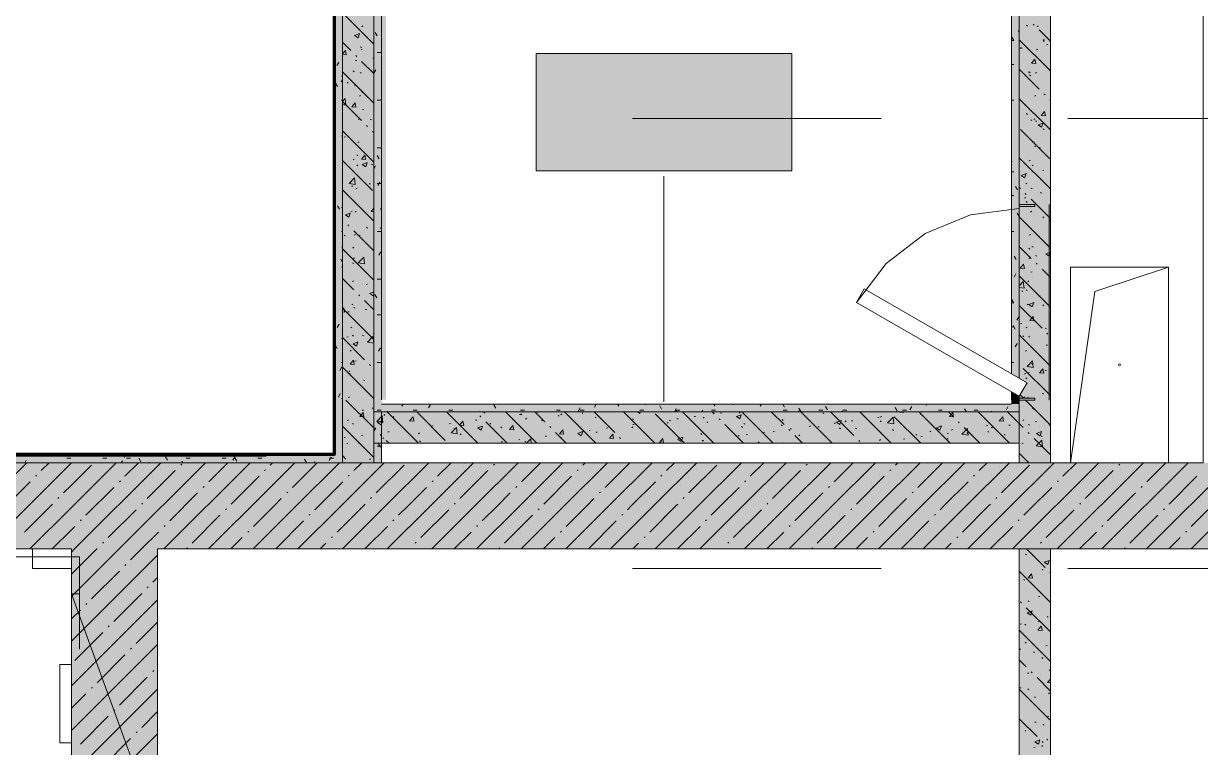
# Model space of a CAD drawing. Header units: millimetres. Extents: x -3817 to 677485, y -22715 to 103890.
# Drawn here: x 413426 to 416431, y 18462 to 20311 of the extents above; entities that cross this region are included whole.
import ezdxf

# ---------------------------------------------------------------- set-up
doc = ezdxf.new("R2010")
doc.units = ezdxf.units.MM
doc.layers.add('PDF _Геометрия', color=7, linetype='Continuous', true_color=0x1d1d1d)
doc.layers.add('PDF _Сплошная заливка', color=7, linetype='Continuous', true_color=0xffffff)

msp = doc.modelspace()

# ---------------------------------------------------------------- hatches: boundary and pattern name
at = {"layer": 'PDF _Сплошная заливка', "transparency": 33554559}
h = msp.add_hatch(color=256, dxfattribs=at)
h.paths.add_polyline_path([(414240.4, 19209), (414240.4, 20369.4), (414232.4, 20369.4), (414232.4, 20399.4), (414220.4, 20399.4), (414220.4, 19209)], flags=0)
h.paths.add_polyline_path([(414220.4, 21349.4), (414232.4, 21349.4), (414232.4, 21379.4), (414240.4, 21379.4), (414239.3, 21899.8), (414232.4, 21899.8), (414232.4, 21929.8), (414220.4, 21929.8), (414220.4, 21379.4)], flags=0)
h.paths.add_polyline_path([(414232.4, 22879.8), (414232.4, 22909.8), (414240.4, 22909.8), (414240.4, 23254.8), (414220.4, 23254.8), (414220.4, 22879.8)], flags=0)
h = msp.add_hatch(color=256, dxfattribs=at)
h.paths.add_polyline_path([(414240.4, 19189), (414320.4, 19189), (414320.4, 20399.4), (414240.4, 20399.4), (414240.4, 19209)], flags=0)
h.paths.add_polyline_path([(414240.4, 21349.4), (414320.4, 21349.4), (414320.4, 21929.8), (414240.4, 21929.8), (414240.4, 21379.4)], flags=0)
h.paths.add_polyline_path([(414320.4, 22879.8), (414320.4, 23154.8), (414240.4, 23154.8), (414240.4, 22879.8)], flags=0)
h = msp.add_hatch(color=256, dxfattribs=at)
h.paths.add_polyline_path([(415968.6, 18078), (416048.6, 18078), (416048.6, 18969), (415968.6, 18969), (415968.6, 18485.2)], flags=0)
h.paths.add_polyline_path([(416044.9, 19189), (416048.6, 19189), (416048.6, 23154.8), (416044.9, 23154.8), (416044.9, 19528.7)], flags=0)
h = msp.add_hatch(color=256, dxfattribs=at)
h.paths.add_polyline_path([(416041.1, 19189), (416044.9, 19189), (416044.9, 22814.8), (415968.6, 22814.8), (415968.6, 19849), (416008.6, 19849), (416008.6, 19844), (415968.6, 19844), (415968.6, 19405.2), (415988.6, 19393.6), (415968.6, 19359), (415968.6, 19354), (416008.6, 19354), (416008.6, 19349), (415968.6, 19349), (415968.6, 19189)], flags=0)
h.paths.add_polyline_path([(415968.6, 23014.8), (416044.9, 23014.8), (416044.9, 23154.8), (415968.6, 23154.8)], flags=0)
h = msp.add_hatch(color=256, dxfattribs=at)
h.paths.add_polyline_path([(414320.4, 19189), (414340.4, 19189), (414340.4, 20399.4), (414328.4, 20399.4), (414328.4, 20369.4), (414320.4, 20369.4), (414320.4, 19528.7)], flags=0)
h.paths.add_polyline_path([(414340.4, 21349.4), (414340.4, 21509), (414320.4, 21509), (414320.4, 21379.4), (414328.4, 21379.4), (414328.4, 21349.4)], flags=0)
for points in [[(415968.6, 19319), (415968.6, 19339), (414340.4, 19339), (414340.4, 19319), (415734.5, 19319)], [(415968.6, 19239), (415968.6, 19319), (414320.4, 19319), (414320.4, 19239), (415734.5, 19239)], [(413148.6, 18969), (413548.6, 18969), (413548.6, 19189), (412248.6, 19189), (412248.6, 18969)], [(419613.3, 18969), (420088.6, 18969), (420088.6, 19189), (416044.9, 19189), (416044.9, 19079), (414045.3, 19079), (414045.3, 19189), (413548.6, 19189), (413548.6, 18969), (418269.4, 18969)], [(415968.6, 19079), (416044.9, 19079), (416044.9, 19189), (414045.3, 19189), (414045.3, 19079), (415734.5, 19079)]]:
    msp.add_hatch(color=256, dxfattribs=at).paths.add_polyline_path(points)

# ---------------------------------------------------------------- linework, layer by layer
at = {"layer": 'PDF _Геометрия', "color": 9, "lineweight": 9, "true_color": 0xc0c0c0}
for points in [[(416048.6, 19189), (416048.6, 23154.8), (416438.6, 23154.8), (416438.6, 19189)], [(415968.6, 19319), (415968.6, 19239), (414320.4, 19239), (414320.4, 19319)], [(414340.4, 19319), (415968.6, 19319), (415968.6, 19189), (414340.4, 19189)], [(412248.6, 18969), (413548.6, 18969), (413548.6, 17998), (413768.6, 17998), (413548.6, 17998), (413548.6, 18198), (412248.6, 18198)], [(413768.6, 18078), (413768.6, 18969), (415968.6, 18969), (415968.6, 18078)], [(416828.6, 18078), (416048.6, 18078), (416048.6, 18969), (416828.6, 18969)]]:
    msp.add_lwpolyline(points, close=True, dxfattribs=at)
at = {"layer": 'PDF _Геометрия', "color": 7, "lineweight": 9}
for points in [[(415968.6, 21529), (415968.6, 21509), (415968.6, 19405.2), (415968.6, 21509)], [(415948.6, 19416.7), (415948.6, 21509)], [(414340.4, 19350), (414340.4, 20399.4)], [(414340.4, 19189), (414320.4, 19189), (414320.4, 20369.4), (414320.4, 19189), (414240.4, 19189), (414045.3, 19189), (414240.4, 19189), (414240.4, 19209)], [(415061.5, 19344.5), (415061.5, 19921.2)], [(416099.4, 19189), (416161.9, 19626.5), (416349.4, 19689)], [(415948.6, 19350), (415948.6, 19370.6)], [(415968.6, 19339), (415968.6, 19359), (415968.6, 19339), (415968.6, 19319)], [(414340.4, 19339), (415948.6, 19339)], [(414219.4, 19209), (414045.3, 19209)], [(413548.6, 18732.8), (413548.6, 18949), (413374.9, 18949)], [(413548.6, 18854), (413740.2, 18327.8), (413645.9, 18302.5), (413548.6, 18294)], [(413568.6, 18712.9), (413568.6, 18854), (413568.6, 18712.9)]]:
    msp.add_lwpolyline(points, dxfattribs=at)
at = {"layer": 'PDF _Геометрия', "color": 231, "lineweight": 70, "true_color": 0xff80c0}
for points in [[(414220.4, 19209), (414220.4, 20399.4), (414219.4, 20399.4), (414219.4, 19210), (414045.3, 19210), (412268.6, 19210)], [(412268.6, 19209), (414045.3, 19209)]]:
    msp.add_lwpolyline(points, dxfattribs=at)
at = {"layer": 'PDF _Геометрия', "color": 9, "lineweight": 9, "true_color": 0xc0c0c0}
for points in [[(414232.4, 20399.4), (414220.4, 20399.4), (414220.4, 19209)], [(416044.9, 19349), (416044.9, 19849)], [(416048.6, 19849), (416048.6, 19349)], [(412268.6, 19210), (412268.6, 19328.3), (412248.6, 19328.3), (412248.6, 19189), (412268.6, 19189), (414045.3, 19189), (413548.6, 19189), (412248.6, 19189), (412248.6, 19308.3), (412189.3, 19308.3)], [(412268.6, 19209), (414045.3, 19209)]]:
    msp.add_lwpolyline(points, dxfattribs=at)
at = {"layer": 'PDF _Геометрия', "color": 7, "lineweight": 9}
for points in [[(414240.4, 20369.4), (414240.4, 19209)], [(415388.1, 20235.1), (414735, 20235.1), (414735, 19935.1), (415388.1, 19935.1)], [(416349.4, 19689), (416349.4, 19189), (416099.4, 19189), (416099.4, 19689)], [(416349.4, 19689), (416099.4, 19689), (416099.4, 19189), (416349.4, 19189)], [(416044.9, 19189), (416048.6, 19189), (416044.9, 19189), (415968.6, 19189)], [(415968.6, 18969), (416048.6, 18969)], [(413548.6, 18854), (413568.6, 18854), (413568.6, 18949), (413548.6, 18949)]]:
    msp.add_lwpolyline(points, close=True, dxfattribs=at)
at = {"layer": 'PDF _Геометрия', "color": 252, "lineweight": 9, "true_color": 0x878787}
for points in [[(414320.4, 20258.8), (414240.4, 20338.8)], [(414290.2, 20302.9), (414292.8, 20305)], [(415987.6, 20306.7), (415990.1, 20304.4)], [(416006.8, 20307.3), (416004.3, 20309.8)], [(416014.5, 20302.9), (416017.2, 20305)], [(416048.6, 20265.5), (416044.9, 20269.3), (416019.4, 20294.8)], [(414261.8, 20242), (414240.4, 20263.4)], [(414271.5, 20280.7), (414284, 20285.5)], [(414271.5, 20280.7), (414280.4, 20274.8)], [(414280.4, 20274.7), (414284, 20285.4)], [(416048.6, 20190), (416044.9, 20193.8), (415968.6, 20270)], [(416030.2, 20267.7), (416032.7, 20265.4)], [(416030.5, 20270.2), (416033.4, 20268.4)], [(416038.3, 20257.2), (416041.6, 20257.6)], [(414240.4, 20233.6), (414248, 20242.7)], [(414240.4, 20232.4), (414250.1, 20231.5)], [(414250.1, 20231.5), (414248, 20242.6)], [(414276.8, 20226.9), (414274.3, 20229.4)], [(414286.7, 20252), (414289.5, 20250.2)], [(414288, 20243.8), (414290.7, 20245.8)], [(415971, 20248.3), (415974.3, 20248.7)], [(415973.1, 20250.3), (415975.9, 20248.5)], [(416012.4, 20243.7), (416015, 20245.8)], [(414273.7, 20216.7), (414277, 20217.2)], [(414320.4, 20183.4), (414289.4, 20214.3)], [(414318.2, 20222.6), (414320.4, 20222.9)], [(416010.8, 20209.1), (416000.2, 20210), (416008.7, 20220.2)], [(416010.8, 20209), (416008.7, 20220.1)], [(414320.4, 20107.9), (414240.4, 20187.9)], [(414268, 20190.2), (414270.5, 20188)], [(414285.8, 20184.6), (414288.5, 20186.6)], [(416019.4, 20143.9), (415968.6, 20194.6)], [(415991.5, 20187), (415994.8, 20187.5)], [(415994.4, 20187.7), (415996.9, 20185.4)], [(415995.2, 20179.8), (415998, 20178)], [(416010.2, 20184.5), (416012.9, 20186.6)], [(414240.4, 20156.4), (414240.7, 20156.6)], [(414240.4, 20155.4), (414240.7, 20156.5)], [(414252.1, 20161.1), (414254.9, 20159.3)], [(414271.4, 20152.5), (414274.7, 20152.9)], [(414289.6, 20137.3), (414292.4, 20135.5)], [(414240.4, 20112.1), (414247.6, 20119.6)], [(414289.4, 20063.4), (414240.4, 20112.5)], [(414249.5, 20102.6), (414247.6, 20119.5)], [(414274.7, 20097.8), (414264.1, 20098.7), (414272.7, 20108.9)], [(414274.7, 20097.7), (414272.7, 20108.9)], [(414283.7, 20125.4), (414286.3, 20127.4)], [(416048.6, 20039.1), (416044.9, 20042.9), (415968.6, 20119.1)], [(416008, 20125.4), (416010.7, 20127.4)], [(416034.5, 20128.8), (416031.9, 20131.3)], [(416048.6, 20114.6), (416047, 20116.2)], [(414240.4, 20104.1), (414249.5, 20102.7)], [(414292, 20091.2), (414295.3, 20091.7)], [(415987.1, 20081.6), (415989.6, 20079.3)], [(416035.5, 20075.3), (416024.8, 20076.3), (416033.4, 20086.5)], [(416035.5, 20075.3), (416033.4, 20086.4)], [(414281.5, 20066.2), (414284.2, 20068.2)], [(414304.5, 20048.3), (414302, 20050.9)], [(414311.6, 20066.8), (414314.4, 20065)], [(415998, 20065.1), (416000.8, 20063.3)], [(416005.9, 20066.2), (416008.5, 20068.2)], [(416010.3, 20061.6), (416013.6, 20062)], [(416025.8, 20046.1), (416016.9, 20052.1), (416029.4, 20056.9)], [(416025.8, 20046.1), (416029.4, 20056.8)], [(414320.4, 19957), (414240.4, 20037)], [(414245.2, 20021.1), (414248.5, 20021.5)], [(414320.4, 20032.5), (414317.1, 20035.8)], [(416047, 19965.4), (416044.9, 19967.5), (415971.6, 20040.8)], [(416029.7, 20042.5), (416032.2, 20040.3)], [(414279.4, 20007), (414282, 20009)], [(416003.7, 20007), (416006.4, 20009)], [(416008, 19997.3), (416011.3, 19997.7)], [(416020.1, 19994.6), (416022.9, 19992.8)], [(414317.1, 19884.9), (414241.6, 19960.3)], [(414267.5, 19965.1), (414270, 19962.8)], [(414277, 19975.9), (414279.8, 19974.1)], [(414299.4, 19964), (414288.8, 19965), (414297.3, 19975.2)], [(414300, 19945.3), (414291.1, 19951.3), (414303.6, 19956)], [(414299.4, 19964), (414297.4, 19975.1)], [(414300, 19945.2), (414303.6, 19956)], [(414310.7, 19965.7), (414314, 19966.2)], [(416048.6, 19888.3), (416044.9, 19892.1), (415968.6, 19968.3)], [(415993.9, 19962.5), (415996.4, 19960.2)], [(414277.2, 19947.8), (414279.9, 19949.9)], [(414314.5, 19952), (414317.3, 19950.2)], [(415982.5, 19917.2), (415973.7, 19923.2), (415986.1, 19928)], [(415982.5, 19917.1), (415986.1, 19927.9)], [(416001.6, 19947.8), (416004.2, 19949.8)], [(416028.6, 19936), (416031.9, 19936.5)], [(414273.1, 19900.1), (414257.3, 19902.5), (414271.1, 19917)], [(414263.9, 19895.6), (414267.2, 19896.1)], [(414273.1, 19900), (414271.1, 19916.9)], [(414308.4, 19901.5), (414311.8, 19901.9)], [(415985.4, 19903.7), (415988.3, 19901.9)], [(414320.4, 19806.1), (414240.4, 19886.1)], [(414241.6, 19885.5), (414244.5, 19883.7)], [(414275, 19888.6), (414277.7, 19890.7)], [(415971.6, 19889.9), (415968.6, 19892.9)], [(415981.8, 19865.9), (415985.1, 19866.3)], [(415986.7, 19874.8), (415984.2, 19877.4)], [(415999.4, 19888.6), (416002.1, 19890.6)], [(416022.9, 19879.8), (416025.8, 19878)], [(414320.4, 19830.6), (414313.4, 19831.2), (414320.4, 19839.5)], [(415986.6, 19856.4), (415989, 19854.2)], [(416048.6, 19812.9), (416044.9, 19816.7), (415999.3, 19862.3)], [(414241.6, 19809.5), (414240.4, 19810.8)], [(414256.7, 19816.4), (414247.9, 19822.3), (414260.3, 19827.1)], [(414256.7, 19816.3), (414260.3, 19827)], [(414261.7, 19831.4), (414265, 19831.8)], [(414272.9, 19829.4), (414275.5, 19831.5)], [(416048.6, 19737.4), (416044.9, 19741.2), (415968.6, 19817.4)], [(415997.2, 19829.4), (415999.9, 19831.5)], [(416029.2, 19817.4), (416031.6, 19815.1)], [(416045, 19809.3), (416047.8, 19807.5)], [(416047.3, 19810.6), (416048.6, 19810.7)], [(414256.7, 19794.4), (414254.2, 19796.9)], [(414320.4, 19730.8), (414269.3, 19781.8)], [(414301.9, 19790.7), (414304.7, 19788.9)], [(414244.5, 19770.8), (414247.3, 19769)], [(414270.7, 19770.3), (414273.4, 19772.3)], [(414282.2, 19770.1), (414285.5, 19770.5)], [(415995.1, 19770.2), (415997.7, 19772.3)], [(416045, 19746.3), (416048.4, 19746.7)], [(414320.4, 19655.3), (414240.4, 19735.3)], [(414267, 19739.9), (414269.4, 19737.7)], [(415999.3, 19711.4), (415968.6, 19742)], [(415993.4, 19737.4), (415995.9, 19735.1)], [(416000.5, 19740.4), (416003.9, 19740.9)], [(416010.4, 19718.5), (416013.2, 19716.7)], [(416045.4, 19716.7), (416044.9, 19717), (416036.5, 19722.7), (416044.9, 19725.9), (416048.6, 19727.3)], [(416045.4, 19716.6), (416048.6, 19726.3)], [(414266.5, 19700.3), (414269.4, 19698.5)], [(414268.6, 19711.1), (414271.2, 19713.1)], [(414296.7, 19697.4), (414280.9, 19699.9), (414294.7, 19714.3)], [(414296.7, 19697.4), (414294.7, 19714.3)], [(415981.9, 19685.3), (415971.3, 19686.2), (415979.9, 19696.4)], [(415982, 19685.2), (415979.9, 19696.3)], [(415992.9, 19711), (415995.6, 19713.1)], [(416014.3, 19696.3), (416011.8, 19698.8)], [(416047.8, 19694.6), (416048.6, 19694.1)], [(414269.3, 19630.9), (414240.4, 19659.9)], [(416048.6, 19586.5), (416044.9, 19590.3), (415968.6, 19666.5)], [(415998.3, 19676.2), (416001.6, 19676.6)], [(416048.6, 19662), (416044.9, 19665.8), (416026.9, 19683.7)], [(414266.4, 19651.9), (414269, 19653.9)], [(414301, 19644.6), (414304.3, 19645.1)], [(414319.6, 19615.9), (414310.7, 19621.8), (414320.4, 19625.5)], [(415968.6, 19641.4), (415978.9, 19652.1)], [(415968.6, 19637.1), (415980.9, 19635.2)], [(415975, 19628.1), (415977.8, 19626.3)], [(415980.9, 19635.1), (415978.9, 19652)], [(415986, 19631.3), (415988.5, 19629)], [(415990.8, 19651.8), (415993.4, 19653.9)], [(414264.2, 19592.7), (414266.9, 19594.7)], [(414284.4, 19615.9), (414281.9, 19618.4)], [(414320.4, 19579.9), (414297, 19603.3)], [(414319.6, 19615.8), (414320.4, 19618)], [(415988.6, 19592.7), (415991.3, 19594.7)], [(416002.1, 19587.8), (415993.3, 19593.7), (416005.7, 19598.5)], [(416002.1, 19587.7), (416005.7, 19598.4)], [(416018.8, 19614.9), (416022.2, 19615.3)], [(414240.4, 19581), (414243.8, 19585.1)], [(414320.4, 19504.4), (414240.4, 19584.4)], [(414240.4, 19574.5), (414245.9, 19574)], [(414245.9, 19573.9), (414243.8, 19585.1)], [(414254.2, 19574.5), (414257.5, 19574.9)], [(414269.4, 19585.5), (414272.2, 19583.7)], [(414298.7, 19580.4), (414302, 19580.8)], [(416026.9, 19532.9), (415968.6, 19591.2)], [(416028.6, 19592.2), (416031.1, 19590)], [(414262.1, 19533.5), (414264.7, 19535.5)], [(415972.1, 19544.8), (415975.4, 19545.2)], [(415986.4, 19533.5), (415989.1, 19535.5)], [(416006.6, 19551.5), (415996, 19552.5), (416004.6, 19562.7)], [(416006.6, 19551.5), (416004.6, 19562.6)], [(414297, 19452.4), (414240.4, 19509)], [(414251.9, 19510.2), (414255.3, 19510.7)], [(414266.4, 19514.8), (414268.9, 19512.5)], [(414291.5, 19515), (414294.3, 19513.2)], [(414320.2, 19494.8), (414304.4, 19497.3), (414318.3, 19511.7)], [(414320.3, 19494.8), (414318.3, 19511.6)], [(414319.3, 19519.1), (414320.4, 19519.2)], [(416048.6, 19435.7), (416044.9, 19439.5), (415968.6, 19515.7)], [(415977.9, 19513.4), (415980.7, 19511.6)], [(415992.9, 19512.2), (415995.3, 19509.9)], [(416035.3, 19533.2), (416038.1, 19531.4)], [(416042, 19517.8), (416039.5, 19520.3)], [(414259.9, 19474.3), (414262.6, 19476.4)], [(414276.3, 19486.9), (414267.5, 19492.9), (414279.9, 19497.7)], [(414276.3, 19486.9), (414279.9, 19497.6)], [(415984.3, 19474.3), (415986.9, 19476.3)], [(416037.6, 19489.4), (416040.9, 19489.9)], [(414270.5, 19440.2), (414259.9, 19441.2), (414268.5, 19451.4)], [(414270.6, 19440.2), (414268.5, 19451.3)], [(414272.5, 19449), (414275.8, 19449.4)], [(416004.5, 19432.6), (415988.7, 19435), (416002.5, 19449.5)], [(416004.5, 19432.5), (416002.5, 19449.4)], [(414320.4, 19353.5), (414240.4, 19433.5)], [(414256.8, 19424.2), (414259.7, 19422.4)], [(414257.7, 19415.1), (414260.4, 19417.2)], [(414312, 19437.3), (414309.5, 19439.8)], [(416048.6, 19360.3), (416044.9, 19364.1), (415979.1, 19429.8)], [(415982.1, 19415.1), (415984.8, 19417.1)], [(415990.8, 19419.3), (415994.1, 19419.8)], [(415999.9, 19442.9), (416002.7, 19441.1)], [(416031.3, 19417.8), (416020.7, 19418.7), (416029.2, 19428.9)], [(416031.3, 19417.7), (416029.2, 19428.9)], [(416035.3, 19425.2), (416038.6, 19425.6)], [(414294.3, 19400.3), (414297.2, 19398.5)], [(415985.5, 19406.1), (415988, 19403.9)], [(414255.6, 19355.9), (414258.2, 19358)], [(415979.4, 19354), (415970.8, 19362.7)], [(415979.9, 19355.9), (415982.6, 19357.9)], [(415988.5, 19355), (415991.9, 19355.5)], [(416028.1, 19367.1), (416030.6, 19364.8)], [(414324.6, 19273.9), (414320.4, 19278.2), (414249.2, 19349.3)], [(414316.4, 19329.8), (414319.2, 19328)], [(416048.6, 19284.8), (416044.9, 19288.6), (415984.4, 19349)], [(416002.8, 19328.1), (416005.6, 19326.3)], [(414253.4, 19296.7), (414256.1, 19298.8)], [(414295.2, 19306.5), (414284.6, 19307.4), (414293.2, 19317.7)], [(414291.2, 19323.5), (414294.6, 19323.9)], [(414295.2, 19306.4), (414293.2, 19317.6)], [(414343.8, 19292.2), (414328, 19294.6), (414341.8, 19309.1)], [(414339.2, 19286.4), (414330.3, 19292.4), (414342.8, 19297.2)], [(414339.2, 19286.3), (414342.8, 19297.1)], [(414343.8, 19292.1), (414341.9, 19309)], [(414345.8, 19310.1), (414348.4, 19312.1)], [(414434.9, 19239), (414354.9, 19319)], [(414369.6, 19307.5), (414372.1, 19305.2)], [(414422.7, 19295.4), (414412.1, 19296.3), (414420.7, 19306.5)], [(414422.8, 19295.3), (414420.7, 19306.4)], [(414503.1, 19246.2), (414430.4, 19319)], [(414585.8, 19239), (414505.8, 19319)], [(414550.3, 19284.2), (414539.6, 19285.1), (414548.2, 19295.3)], [(414550.3, 19284.1), (414548.2, 19295.3)], [(414580.5, 19297.6), (414583.8, 19298)], [(414593.7, 19306.6), (414591.2, 19309.1)], [(414601.1, 19317.8), (414603.9, 19316)], [(414736.6, 19239), (414656.6, 19319)], [(414692.7, 19312.4), (414696.1, 19312.8)], [(414696, 19313.8), (414698.9, 19312)], [(414708.3, 19300.6), (414711, 19302.7)], [(414757.1, 19294), (414732.1, 19319)], [(414737.3, 19318.3), (414740.6, 19318.7)], [(414748.6, 19298.6), (414751, 19296.4)], [(414790.9, 19309.7), (414793.8, 19307.9)], [(414798.1, 19312), (414800.8, 19314.1)], [(414887.5, 19239), (414807.5, 19319)], [(414852.3, 19316.4), (414854.7, 19314.2)], [(414935.6, 19266.3), (414883, 19319)], [(414885.9, 19305.7), (414888.7, 19303.9)], [(415038.4, 19239), (414958.4, 19319)], [(414980.8, 19301.7), (414983.6, 19299.9)], [(414994.1, 19319), (414999.6, 19315.3)], [(414999.6, 19315.2), (415000.9, 19319)], [(415113.8, 19239), (415038.7, 19314.1)], [(415075.7, 19297.7), (415078.5, 19295.9)], [(415094.2, 19301.3), (415097.6, 19301.7)], [(415189.2, 19239), (415109.2, 19319)], [(415138.8, 19307.1), (415142.1, 19307.6)], [(415161.8, 19303.4), (415164.4, 19305.4)], [(415189.6, 19314.1), (415184.7, 19319)], [(415204.7, 19299), (415202.2, 19301.5)], [(415206.1, 19316), (415209.4, 19316.4)], [(415255.1, 19301), (415246.3, 19307), (415258.8, 19311.8)], [(415253.1, 19315.9), (415255.7, 19318)], [(415255.2, 19301), (415258.8, 19311.7)], [(415340.1, 19239), (415260.1, 19319)], [(415368.1, 19286.5), (415335.6, 19319)], [(415363.4, 19299.3), (415365.8, 19297.1)], [(415491, 19239), (415411, 19319)], [(415453.8, 19319), (415458.8, 19318.2)], [(415458.8, 19318.2), (415458.7, 19319)], [(415467.1, 19317.1), (415469.5, 19314.9)], [(415546.7, 19258.8), (415486.5, 19319)], [(415510.7, 19286.8), (415501.8, 19292.8), (415514.3, 19297.5)], [(415510.7, 19286.7), (415514.3, 19297.5)], [(415524.3, 19294), (415527, 19296)], [(415540.3, 19296), (415543.6, 19296.5)], [(415641.8, 19239), (415561.8, 19319)], [(415607.6, 19304.9), (415610.9, 19305.3)], [(415613.4, 19295.9), (415615.8, 19293.6)], [(415614.2, 19305.3), (415616.8, 19307.4)], [(415648.5, 19288.8), (415632.7, 19291.3), (415646.6, 19305.7)], [(415648.5, 19288.8), (415646.6, 19305.6)], [(415717.3, 19239), (415649.7, 19306.6)], [(415673.4, 19317.5), (415662.7, 19318.4), (415663.2, 19319)], [(415673.4, 19317.4), (415673.1, 19319)], [(415706.5, 19318.7), (415706.9, 19319)], [(415792.7, 19239), (415712.7, 19319)], [(415717.1, 19313.7), (415719.5, 19311.4)], [(415800.6, 19306.6), (415788.2, 19319)], [(415800.9, 19306.4), (415790.3, 19307.3), (415798.8, 19317.5)], [(415800.9, 19306.3), (415798.9, 19317.4)], [(415943.6, 19239), (415863.6, 19319)], [(415928.4, 19295.2), (415917.8, 19296.1), (415926.4, 19306.3)], [(415928.4, 19295.1), (415926.4, 19306.3)], [(415979.1, 19278.9), (415968.6, 19289.4), (415939.1, 19319)], [(415977.8, 19296.7), (415980.4, 19298.8)], [(416009.1, 19293.8), (416012.4, 19294.2)], [(414320.4, 19202.7), (414240.4, 19282.7)], [(414265.9, 19289.7), (414268.4, 19287.4)], [(414356.3, 19268.1), (414359.6, 19268.5)], [(414434.9, 19263.4), (414437.6, 19265.4)], [(414468.6, 19282.9), (414471.9, 19283.3)], [(414513.1, 19288.7), (414516.4, 19289.2)], [(414533.6, 19262.8), (414517.8, 19265.2), (414531.6, 19279.6)], [(414524.7, 19274.8), (414527.4, 19276.8)], [(414533.6, 19262.7), (414531.6, 19279.6)], [(414594.7, 19272.2), (414585.9, 19278.1), (414598.3, 19282.9)], [(414594.7, 19272.1), (414598.3, 19282.8)], [(414661.2, 19239), (414606.2, 19294)], [(414617, 19288.1), (414619.7, 19290.2)], [(414644.9, 19280.8), (414647.4, 19278.6)], [(414677.8, 19273), (414667.2, 19274), (414675.7, 19284.2)], [(414677.8, 19273), (414675.8, 19284.1)], [(414772.2, 19278.9), (414769.7, 19281.4)], [(414812.1, 19239), (414784.8, 19266.3)], [(414805.3, 19261.9), (414794.7, 19262.8), (414803.3, 19273)], [(414805.3, 19261.8), (414803.3, 19273)], [(414850.2, 19257.9), (414841.4, 19263.9), (414853.8, 19268.7)], [(414850.3, 19257.9), (414853.9, 19268.6)], [(414870.1, 19271.8), (414873.4, 19272.2)], [(414888.3, 19266.2), (414891, 19268.2)], [(414914.6, 19277.6), (414917.9, 19278.1)], [(414979.6, 19278.7), (414982.3, 19280.7)], [(414982, 19286.5), (414985.3, 19286.9)], [(415069.4, 19290.1), (415072.1, 19292.1)], [(415170.6, 19293.7), (415173.4, 19291.9)], [(415264.7, 19239), (415217.3, 19286.5)], [(415259.7, 19281.5), (415262.2, 19279.3)], [(415265.5, 19289.7), (415268.3, 19287.9)], [(415316.1, 19266.5), (415319.4, 19267)], [(415340.7, 19268.1), (415343.4, 19270.1)], [(415360.4, 19285.7), (415363.3, 19283.9)], [(415383.2, 19271.4), (415380.7, 19273.9)], [(415383.5, 19275.4), (415386.8, 19275.8)], [(415433.1, 19281.4), (415435.7, 19283.5)], [(415455.3, 19281.7), (415458.2, 19279.9)], [(415495.7, 19290.2), (415499.1, 19290.6)], [(415509.7, 19278.1), (415512.1, 19275.8)], [(415550.3, 19277.7), (415553.1, 19275.9)], [(415645.2, 19273.7), (415648, 19271.9)], [(415740.1, 19269.6), (415742.9, 19267.8)], [(415757.3, 19278.5), (415769.8, 19283.3)], [(415757.3, 19278.5), (415766.2, 19272.6)], [(415766.2, 19272.5), (415769.8, 19283.2)], [(415785, 19264.3), (415788.3, 19264.7)], [(415795.6, 19272), (415798.3, 19274)], [(415815.7, 19291.5), (415813.2, 19294)], [(415838.3, 19259.4), (415822.5, 19261.8), (415836.3, 19276.3)], [(415868.2, 19239), (415828.3, 19278.9)], [(415835, 19265.6), (415837.8, 19263.8)], [(415838.3, 19259.3), (415836.3, 19276.2)], [(415885.4, 19283.4), (415888.1, 19285.4)], [(415888.6, 19269.3), (415891.1, 19267)], [(415897.3, 19279.1), (415900.6, 19279.5)], [(415941.8, 19284.9), (415945.1, 19285.4)], [(415994.2, 19263.8), (415991.7, 19266.3)], [(415992.3, 19287.1), (415994.8, 19284.8)], [(416021.7, 19258.3), (416012.9, 19264.3), (416025.3, 19269.1)], [(416021.7, 19258.2), (416025.3, 19269)], [(416048.6, 19284.7), (416045.3, 19285), (416048.6, 19288.9)], [(414244.5, 19253.4), (414247.8, 19253.8)], [(414251.3, 19237.6), (414253.9, 19239.6)], [(414281.8, 19238.9), (414284.6, 19237.1)], [(414289, 19259.2), (414292.3, 19259.7)], [(414339.7, 19258.8), (414337.2, 19261.3)], [(414343.6, 19250.9), (414346.3, 19252.9)], [(414359.5, 19239), (414352.3, 19246.2)], [(414437.5, 19245.2), (414440, 19243)], [(414541.2, 19263), (414543.7, 19260.8)], [(414646, 19242.3), (414649.3, 19242.7)], [(414690.5, 19248.1), (414693.8, 19248.6)], [(414706.2, 19241.5), (414708.8, 19243.5)], [(414710.6, 19239), (414721.4, 19250.2)], [(414722.7, 19239), (414721.4, 19250.2)], [(414757.8, 19257), (414761.1, 19257.4)], [(414796, 19252.8), (414798.6, 19254.9)], [(414932.9, 19250.7), (414922.2, 19251.7), (414930.8, 19261.9)], [(414932.9, 19250.7), (414930.8, 19261.8)], [(414950.7, 19251.3), (414948.2, 19253.8)], [(415060.4, 19239.6), (415049.8, 19240.5), (415058.3, 19250.7)], [(415052.3, 19245.9), (415054.8, 19243.7)], [(415060.4, 19239.5), (415058.3, 19250.6)], [(415105.8, 19243.7), (415096.9, 19249.7), (415109.4, 19254.4)], [(415105.8, 19243.6), (415109.4, 19254.4)], [(415156, 19263.7), (415158.5, 19261.5)], [(415159.3, 19245.9), (415162.6, 19246.3)], [(415159.6, 19244.2), (415162.3, 19246.2)], [(415185.4, 19239), (415185.9, 19239.6)], [(415186, 19239), (415185.9, 19239.5)], [(415250.9, 19256.7), (415253.6, 19258.8)], [(415271.6, 19260.7), (415274.9, 19261.1)], [(415302.3, 19242.5), (415304.8, 19240.2)], [(415361.8, 19239), (415364.9, 19240.2)], [(415364.5, 19239), (415364.9, 19240.1)], [(415415.6, 19239), (415395.8, 19258.8)], [(415406, 19260.3), (415408.5, 19258)], [(415561.7, 19243.7), (415559.2, 19246.2)], [(415612, 19246.2), (415614.6, 19248.2)], [(415673.1, 19249.6), (415676.4, 19250)], [(415704.3, 19259.5), (415707, 19261.5)], [(415717.6, 19255.4), (415720.9, 19255.9)], [(415785, 19251.5), (415787.4, 19249.2)], [(415929.9, 19261.6), (415932.7, 19259.8)], [(415975.6, 19237.5), (415978.3, 19239.6)], [(416048.6, 19209.4), (416044.9, 19213.2), (416006.8, 19251.3)], [(416028, 19230), (416012.2, 19232.4), (416026.1, 19246.8)], [(416024.8, 19257.6), (416027.6, 19255.8)], [(416028.1, 19229.9), (416026.1, 19246.8)], [(414249.2, 19198.5), (414240.4, 19207.3)], [(414319.2, 19215.1), (414320.4, 19214.3)], [(415993.6, 19189), (415968.6, 19213.9)], [(414242.2, 19189.1), (414245.5, 19189.5)], [(414309.5, 19198), (414312.9, 19198.4)], [(416034.5, 18921.9), (415987.3, 18969)], [(415984.5, 18955.8), (415986.9, 18953.6)], [(416041.3, 18928.9), (416032.5, 18934.8), (416044.9, 18939.6)], [(416041.3, 18928.8), (416044.9, 18939.5)], [(416048.6, 18832.2), (415968.6, 18912.2)], [(416002.4, 18894), (415991.8, 18894.9), (416000.4, 18905.1)], [(416002.4, 18893.9), (416000.4, 18905.1)], [(416027.1, 18916.8), (416029.5, 18914.5)], [(416048.6, 18907.7), (416047, 18909.3)], [(415979.7, 18891.1), (415982.6, 18889.3)], [(416018.1, 18847.2), (416021.4, 18847.6)], [(415974.1, 18831.3), (415971.6, 18833.9)], [(416048.6, 18756.8), (415986.7, 18818.8)], [(415991.3, 18836.8), (415993.8, 18834.5)], [(415998.1, 18799.9), (415989.2, 18805.9), (416001.7, 18810.7)], [(415998.1, 18799.9), (416001.7, 18810.6)], [(416015.8, 18782.9), (416019.2, 18783.4)], [(416040, 18796.3), (416042.9, 18794.5)], [(416048.6, 18681.3), (415968.6, 18761.3)], [(415971.3, 18777.1), (415974.7, 18777.5)], [(415982.6, 18776.4), (415985.4, 18774.6)], [(416027.1, 18760.2), (416016.5, 18761.2), (416025, 18771.4)], [(416027.1, 18760.2), (416025.1, 18771.3)], [(415983.9, 18730.7), (415986.4, 18728.4)], [(415969.1, 18712.8), (415972.4, 18713.2)], [(416004.7, 18705.9), (416007.5, 18704.1)], [(416036.4, 18721.7), (416039.7, 18722.1)], [(416047.4, 18717.3), (416048.6, 18718.3)], [(415986.7, 18667.9), (415968.6, 18685.9)], [(416026.6, 18691.6), (416029, 18689.4)], [(415989.6, 18651.5), (415993, 18652)], [(416001.8, 18652.8), (415999.3, 18655.3)], [(416048.6, 18605.9), (416014.3, 18640.2)], [(416048.6, 18626.8), (416041.1, 18627.4), (416048.6, 18636.4)], [(416045.3, 18658.2), (416047.9, 18660.2)], [(416048.6, 18530.5), (415968.6, 18610.5)], [(415970, 18615), (415972.9, 18613.2)], [(415990.8, 18611.6), (415993.2, 18609.4)], [(416007.5, 18591.2), (416010.3, 18589.4)], [(416043.1, 18599), (416045.8, 18601)], [(416014.3, 18489.4), (415968.6, 18535.1)], [(416008.4, 18526.1), (416011.7, 18526.5)], [(416029.6, 18520.7), (416032.4, 18518.8)], [(416041, 18539.8), (416043.6, 18541.8)], [(415983.4, 18505.5), (415985.9, 18503.3)], [(416006.1, 18461.8), (416009.4, 18462.2)], [(416017.7, 18470.5), (416008.8, 18476.4), (416021.3, 18481.2)], [(416017.7, 18470.4), (416021.3, 18481.2)], [(416026, 18466.5), (416028.5, 18464.2)], [(416029.4, 18474.3), (416026.9, 18476.8)], [(416038.8, 18480.6), (416041.5, 18482.6)]]:
    msp.add_lwpolyline(points, dxfattribs=at)
at = {"layer": 'PDF _Геометрия', "color": 253, "lineweight": 9, "true_color": 0x9b9b9b}
for points in [[(414329.2, 20279.6), (414324.1, 20288.3)], [(415968.6, 20295.9), (415965.7, 20290.8)], [(415948.6, 20268), (415955, 20268)], [(415954.9, 20267.9), (415949.9, 20276.6)], [(414329.5, 20237.5), (414339.6, 20237.5)], [(414223.6, 20218.6), (414220.4, 20224.2)], [(414231.2, 20212.7), (414226.2, 20204)], [(415948.6, 20207), (415955, 20207)], [(414240.4, 20167.6), (414237.4, 20162.4)], [(414238.1, 20176.5), (414240.4, 20176.5)], [(414325.7, 20193.4), (414320.6, 20184.7)], [(414227.7, 20150.6), (414222.6, 20159.3)], [(414238.1, 20115.6), (414240.4, 20115.6)], [(414329.5, 20115.6), (414339.6, 20115.6)], [(415948.6, 20115.6), (415955, 20115.6)], [(414238.1, 20024.1), (414240.4, 20024.1)], [(414329.5, 19993.6), (414339.6, 19993.6)], [(414240.4, 19984.7), (414240.3, 19984.7)], [(414334.3, 19965.8), (414329.3, 19974.5)], [(415950.3, 19959.3), (415948.6, 19956.5)], [(414324.6, 19947.7), (414320.4, 19940.4)], [(415948.6, 19932.7), (415955, 19932.7)], [(414329.5, 19902.2), (414339.6, 19902.2)], [(414335.7, 19906), (414330.7, 19897.3)], [(415948.6, 19871.7), (415955, 19871.7)], [(415964.1, 19886.1), (415959.1, 19894.8)], [(415968.6, 19869.2), (415967.6, 19867.3)], [(414232.8, 19836.8), (414227.8, 19845.5)], [(414238.1, 19841.2), (414240.4, 19841.2)], [(414340.4, 19833.5), (414337.5, 19838.5)], [(414222, 19830.9), (414220.4, 19828.1)], [(415968.2, 19818.1), (415963.2, 19826.8)], [(414238.1, 19780.3), (414240.4, 19780.3)], [(414329.5, 19780.3), (414339.6, 19780.3)], [(414340.4, 19792.1), (414337.8, 19787.6)], [(415948.6, 19780.3), (415955, 19780.3)], [(415968.6, 19756.4), (415967.3, 19758.8)], [(414240.4, 19740.8), (414239.2, 19738.9)], [(414338.7, 19728.3), (414333.7, 19719.6)], [(415961.2, 19708.4), (415956.1, 19717.1)], [(414240.4, 19701.9), (414236, 19709.5)], [(414238.1, 19688.8), (414240.4, 19688.8)], [(415949.2, 19713.6), (415948.6, 19712.6)], [(414329.5, 19658.4), (414339.6, 19658.4)], [(415950, 19666.8), (415948.6, 19669.1)], [(415960.3, 19671.9), (415955.3, 19663.2)], [(414328.4, 19610.4), (414323.3, 19619.1)], [(415948.6, 19597.4), (415955, 19597.4)], [(415954.1, 19598.7), (415949.1, 19607.4)], [(414220.9, 19585.2), (414220.4, 19584.3)], [(414329.5, 19566.9), (414339.6, 19566.9)], [(414232, 19543.5), (414227, 19534.8)], [(415948.6, 19536.4), (415955, 19536.4)], [(415958.2, 19530.7), (415953.1, 19539.4)], [(415967.4, 19562.3), (415962.4, 19553.6)], [(414238.1, 19506), (414240.4, 19506)], [(414226.9, 19481.4), (414221.8, 19490.1)], [(414337.6, 19482.6), (414332.6, 19473.9)], [(415963.3, 19494.2), (415958.3, 19485.5)], [(414238.1, 19445), (414240.4, 19445)], [(414329.5, 19445), (414339.6, 19445)], [(415948.6, 19445), (415955, 19445)], [(414239.1, 19433.9), (414234.1, 19425.2)], [(414235, 19365.8), (414230, 19357.1)], [(414238.1, 19353.6), (414240.4, 19353.6)], [(414395.5, 19339), (414392.4, 19333.7)], [(414465.5, 19338.3), (414460.5, 19329.6)], [(414632.1, 19328.2), (414627, 19336.9)], [(414847.3, 19329.1), (414842.3, 19320.4)], [(414888.2, 19339), (414883.9, 19331.5)], [(414945.8, 19333.4), (414942.6, 19339)], [(414993.8, 19339), (414993.6, 19338.6)], [(415013.9, 19337.5), (415013, 19339)], [(415055.5, 19326.3), (415050.5, 19335)], [(415093, 19328), (415088, 19319.3)], [(415191.6, 19334.5), (415189, 19339)], [(415240.2, 19339), (415239.3, 19337.5)], [(415310.6, 19339), (415307.4, 19333.4)], [(415369.3, 19331.5), (415364.9, 19339)], [(415410.9, 19320.3), (415405.9, 19329)], [(415478.9, 19324.4), (415473.9, 19333.1)], [(415656.6, 19321.4), (415651.6, 19330.1)], [(415694.2, 19332.9), (415689.2, 19324.2)], [(415732.9, 19339), (415730.8, 19335.3)], [(415834, 19319), (415829.3, 19327.2)], [(415939.9, 19331.8), (415934.9, 19323.1)], [(414329.5, 19323.1), (414339.6, 19323.1)], [(414355.8, 19319), (414354.9, 19320.6)], [(414421, 19323.1), (414431, 19323.1)], [(414512.4, 19323.1), (414522.5, 19323.1)], [(414559.9, 19319), (414559.9, 19319)], [(414695.3, 19323.1), (414705.3, 19323.1)], [(414786.7, 19323.1), (414796.8, 19323.1)], [(414847.7, 19323.1), (414857.7, 19323.1)], [(415000.1, 19323.1), (415010.1, 19323.1)], [(415091.5, 19323.1), (415101.6, 19323.1)], [(415094.9, 19319), (415092.1, 19323.9)], [(415161.1, 19323.9), (415158.2, 19319)], [(415183, 19323.1), (415193, 19323.1)], [(415365.8, 19323.1), (415375.9, 19323.1)], [(415406.8, 19322.8), (415404.6, 19319)], [(415457.3, 19323.1), (415467.3, 19323.1)], [(415517.3, 19319), (415515.6, 19322)], [(415518.2, 19323.1), (415528.3, 19323.1)], [(415670.6, 19323.1), (415680.7, 19323.1)], [(415762.1, 19323.1), (415772.1, 19323.1)], [(415853.5, 19323.1), (415863.6, 19323.1)], [(415898.3, 19320.6), (415897.3, 19319)], [(415939.6, 19319), (415939, 19320.1)], [(414325.4, 19278.5), (414320.4, 19269.8)], [(414337.6, 19228.6), (414332.6, 19237.3)], [(413506, 19206), (413504.3, 19209)], [(413581.3, 19209), (413579, 19205)], [(413683.7, 19203), (413680.2, 19209)], [(413793.4, 19195.9), (413788.3, 19204.6)], [(413965.9, 19204.5), (413960.8, 19195.8)], [(414003.7, 19209), (414002.5, 19206.9)], [(414329.5, 19231.6), (414339.6, 19231.6)], [(413432.8, 19195.5), (413429, 19189)], [(413537, 19201.2), (413547.1, 19201.2)], [(413628.5, 19201.2), (413638.5, 19201.2)], [(413678.5, 19194.4), (413675.4, 19189)], [(413689.4, 19201.2), (413699.5, 19201.2)], [(413725.3, 19191.9), (413720.3, 19200.6)], [(413746.5, 19190.3), (413745.8, 19189)], [(413832.6, 19189), (413830, 19193.5)], [(413841.8, 19201.2), (413851.9, 19201.2)], [(413933.3, 19201.2), (413943.3, 19201.2)], [(413971.1, 19192.9), (413966, 19201.7)], [(414024.7, 19201.2), (414034.8, 19201.2)], [(414148.8, 19190), (414143.7, 19198.7)], [(414170, 19192.2), (414168.1, 19189)], [(414211.6, 19203.4), (414206.6, 19194.7)], [(414207.6, 19201.2), (414217.7, 19201.2)]]:
    msp.add_lwpolyline(points, dxfattribs=at)
at = {"layer": 'PDF _Геометрия', "color": 253, "lineweight": 9, "true_color": 0xaaaaaa}
for points in [[(414981.5, 20069), (415616.5, 20069)], [(416092.7, 20069), (417680.2, 20069)], [(415968.6, 19839), (415844.4, 19822.6), (415728.6, 19774.7), (415629.2, 19698.4), (415552.9, 19599)], [(414981.5, 18919), (415616.5, 18919)], [(416092.7, 18919), (417680.2, 18919)]]:
    msp.add_lwpolyline(points, dxfattribs=at)
at = {"layer": 'PDF _Геометрия', "color": 253, "lineweight": 13, "true_color": 0xaaaaaa}
for points in [[(416008.6, 19844), (416008.6, 19849), (415968.6, 19849), (415968.6, 19844)], [(415552.9, 19599), (415968.6, 19359), (415988.6, 19393.6), (415572.9, 19633.6)], [(416008.6, 19354), (415968.6, 19354), (415968.6, 19349), (416008.6, 19349)]]:
    msp.add_lwpolyline(points, close=True, dxfattribs=at)
at = {"layer": 'PDF _Геометрия', "lineweight": 9}
for points in [[(416293.7, 18969), (416513.7, 19189), (416688.6, 19363.9)], [(416407.8, 18969), (416627.8, 19189), (416688.6, 19249.9)], [(413214.4, 18969), (413434.4, 19189)], [(413328.4, 18969), (413548.4, 19189)], [(413442.5, 18969), (413548.6, 19075.2), (413662.5, 19189)], [(413471.4, 19169), (413491.4, 19189)], [(413528.4, 19111.9), (413548.6, 19132.2), (413599.7, 19183.2)], [(413548.6, 18961.1), (413556.5, 18969), (413776.5, 19189)], [(413548.6, 18847.1), (413670.6, 18969), (413890.6, 19189)], [(413685.2, 19154.7), (413719.5, 19189)], [(413784.6, 18969), (414004.6, 19189)], [(413827.8, 19183.2), (413830.1, 19185.6)], [(413898.7, 18969), (414045.3, 19115.6), (414118.7, 19189)], [(413899, 19140.4), (413947.6, 19189)], [(414012.7, 18969), (414122.7, 19079), (414232.7, 19189)], [(414055.9, 19183.2), (414061.7, 19189)], [(414112.9, 19126.2), (414175.7, 19189)], [(414126.8, 18969), (414236.8, 19079), (414346.8, 19189)], [(414240.8, 18969), (414350.8, 19079), (414460.8, 19189)], [(414269.7, 19169), (414289.8, 19189)], [(414326.7, 19111.9), (414398, 19183.2)], [(414354.9, 18969), (414464.9, 19079), (414574.9, 19189)], [(414468.9, 18969), (414578.9, 19079), (414688.9, 19189)], [(414483.5, 19154.7), (414517.9, 19189)], [(414583, 18969), (414693, 19079), (414803, 19189)], [(414626.1, 19183.2), (414628.5, 19185.6)], [(414697, 18969), (414807, 19079), (414917, 19189)], [(414697.4, 19140.4), (414746, 19189)], [(414811.1, 18969), (414921.1, 19079), (415031.1, 19189)], [(414854.2, 19183.2), (414860, 19189)], [(414911.2, 19126.2), (414974.1, 19189)], [(414925.1, 18969), (415035.1, 19079), (415145.1, 19189)], [(415039.2, 18969), (415149.2, 19079), (415259.2, 19189)], [(415068.1, 19169), (415088.1, 19189)], [(415125.1, 19111.9), (415196.4, 19183.2)], [(415153.2, 18969), (415263.2, 19079), (415373.2, 19189)], [(415267.3, 18969), (415377.3, 19079), (415487.3, 19189)], [(415281.9, 19154.7), (415316.2, 19189)], [(415381.3, 18969), (415491.3, 19079), (415601.3, 19189)], [(415424.5, 19183.2), (415426.8, 19185.6)], [(415495.4, 18969), (415605.4, 19079), (415715.4, 19189)], [(415495.7, 19140.4), (415544.3, 19189)], [(415609.4, 18969), (415719.4, 19079), (415829.4, 19189)], [(415652.6, 19183.2), (415658.3, 19189)], [(415709.6, 19126.2), (415772.4, 19189)], [(415723.5, 18969), (415833.5, 19079), (415943.5, 19189)], [(415837.5, 18969), (415947.5, 19079), (416044.9, 19176.3), (416057.5, 19189)], [(415866.4, 19169), (415886.4, 19189)], [(415923.4, 19111.9), (415994.7, 19183.2)], [(415951.6, 18969), (416171.6, 19189)], [(416065.6, 18969), (416285.6, 19189)], [(416080.2, 19154.7), (416114.5, 19189)], [(416179.7, 18969), (416399.7, 19189)], [(416222.8, 19183.2), (416225.2, 19185.6)], [(416294.1, 19140.4), (416342.6, 19189)], [(413457.1, 19154.7), (413459.5, 19157.1)], [(413742.2, 19097.7), (413813.5, 19169)], [(413956.1, 19083.4), (414027.4, 19154.7)], [(414041.6, 19169), (414044, 19171.3)], [(414255.4, 19154.7), (414257.8, 19157.1)], [(414540.6, 19097.7), (414611.9, 19169)], [(414754.4, 19083.4), (414825.7, 19154.7)], [(414840, 19169), (414842.3, 19171.3)], [(415053.8, 19154.7), (415056.2, 19157.1)], [(415338.9, 19097.7), (415410.2, 19169)], [(415552.8, 19083.4), (415624, 19154.7)], [(415638.3, 19169), (415640.7, 19171.3)], [(415852.1, 19154.7), (415854.5, 19157.1)], [(416137.3, 19097.7), (416208.5, 19169)], [(416351.1, 19083.4), (416422.4, 19154.7)], [(413371.6, 19069.2), (413442.8, 19140.4)], [(413585.4, 19054.9), (413656.7, 19126.2)], [(413670.9, 19140.4), (413673.3, 19142.8)], [(413884.8, 19126.2), (413887.2, 19128.6)], [(414098.6, 19111.9), (414101, 19114.3)], [(414169.9, 19069.2), (414179.8, 19079), (414241.2, 19140.4)], [(414383.8, 19054.9), (414407.9, 19079), (414455, 19126.2)], [(414469.3, 19140.4), (414471.7, 19142.8)], [(414683.1, 19126.2), (414685.5, 19128.6)], [(414897, 19111.9), (414899.3, 19114.3)], [(414968.3, 19069.2), (414978.1, 19079), (415039.5, 19140.4)], [(415182.1, 19054.9), (415206.2, 19079), (415253.4, 19126.2)], [(415267.6, 19140.4), (415270, 19142.8)], [(415481.5, 19126.2), (415483.8, 19128.6)], [(415695.3, 19111.9), (415697.7, 19114.3)], [(415766.6, 19069.2), (415776.4, 19079), (415837.9, 19140.4)], [(415980.4, 19054.9), (416004.5, 19079), (416044.9, 19119.3), (416051.7, 19126.2)], [(416066, 19140.4), (416068.4, 19142.8)], [(416279.8, 19126.2), (416282.2, 19128.6)], [(413514.1, 19097.7), (413516.5, 19100)], [(413728, 19083.4), (413730.3, 19085.8)], [(413799.3, 19040.6), (413870.5, 19111.9)], [(414013.1, 19026.4), (414065.7, 19079), (414084.4, 19097.7)], [(414312.5, 19097.7), (414314.8, 19100)], [(414526.3, 19083.4), (414528.7, 19085.8)], [(414597.6, 19040.6), (414636, 19079), (414668.9, 19111.9)], [(414811.4, 19026.4), (414864.1, 19079), (414882.7, 19097.7)], [(415110.8, 19097.7), (415113.2, 19100)], [(415324.7, 19083.4), (415327, 19085.8)], [(415395.9, 19040.6), (415434.3, 19079), (415467.2, 19111.9)], [(415609.8, 19026.4), (415662.4, 19079), (415681.1, 19097.7)], [(415909.2, 19097.7), (415911.5, 19100)], [(416123, 19083.4), (416125.4, 19085.8)], [(416194.3, 19040.6), (416265.6, 19111.9)], [(416408.1, 19026.4), (416479.4, 19097.7)], [(413428.6, 19012.1), (413499.9, 19083.4)], [(413642.4, 18997.9), (413713.7, 19069.2)], [(413856.3, 18983.6), (413927.6, 19054.9)], [(413941.8, 19069.2), (413944.2, 19071.5)], [(414155.7, 19054.9), (414158, 19057.3)], [(414226.9, 19012.1), (414293.8, 19079), (414298.2, 19083.4)], [(414440.8, 18997.9), (414512.1, 19069.2)], [(414654.6, 18983.6), (414725.9, 19054.9)], [(414740.2, 19069.2), (414742.5, 19071.5)], [(414954, 19054.9), (414956.4, 19057.3)], [(415025.3, 19012.1), (415092.1, 19079), (415096.6, 19083.4)], [(415239.1, 18997.9), (415310.4, 19069.2)], [(415453, 18983.6), (415524.2, 19054.9)], [(415538.5, 19069.2), (415540.9, 19071.5)], [(415752.3, 19054.9), (415754.7, 19057.3)], [(415823.6, 19012.1), (415890.5, 19079), (415894.9, 19083.4)], [(416037.5, 18997.9), (416108.7, 19069.2)], [(416251.3, 18983.6), (416322.6, 19054.9)], [(416336.8, 19069.2), (416339.2, 19071.5)], [(413499.5, 18969), (413548.6, 19018.1), (413556.9, 19026.4)], [(413571.2, 19040.6), (413573.5, 19043)], [(413785, 19026.4), (413787.4, 19028.8)], [(414070.1, 18969.4), (414141.4, 19040.6)], [(414297.9, 18969), (414355.2, 19026.4)], [(414369.5, 19040.6), (414371.9, 19043)], [(414583.3, 19026.4), (414585.7, 19028.8)], [(414868.5, 18969.4), (414939.7, 19040.6)], [(415096.2, 18969), (415153.6, 19026.4)], [(415167.8, 19040.6), (415170.2, 19043)], [(415381.7, 19026.4), (415384.1, 19028.8)], [(415666.8, 18969.4), (415738.1, 19040.6)], [(415894.5, 18969), (415951.9, 19026.4)], [(415966.2, 19040.6), (415968.6, 19043)], [(416180, 19026.4), (416182.4, 19028.8)], [(413699.5, 18940.9), (413727.6, 18969), (413770.7, 19012.1)], [(413955.7, 18969), (413984.6, 18997.9)], [(413998.8, 19012.1), (414001.2, 19014.5)], [(414212.7, 18997.9), (414215.1, 19000.2)], [(414526, 18969), (414569.1, 19012.1)], [(414754.1, 18969), (414782.9, 18997.9)], [(414797.2, 19012.1), (414799.6, 19014.5)], [(415011, 18997.9), (415013.4, 19000.2)], [(415324.3, 18969), (415367.4, 19012.1)], [(415552.4, 18969), (415581.3, 18997.9)], [(415595.5, 19012.1), (415597.9, 19014.5)], [(415809.4, 18997.9), (415811.7, 19000.2)], [(416122.6, 18969), (416165.8, 19012.1)], [(416350.7, 18969), (416379.6, 18997.9)], [(416393.9, 19012.1), (416396.2, 19014.5)], [(413548.6, 18904.1), (413613.6, 18969), (413613.9, 18969.4)], [(413628.2, 18983.6), (413630.5, 18986)], [(413842, 18969.4), (413844.4, 18971.7)], [(414183.8, 18969), (414198.4, 18983.6)], [(414411.9, 18969), (414412.3, 18969.4)], [(414426.5, 18983.6), (414428.9, 18986)], [(414640.4, 18969.4), (414642.7, 18971.7)], [(414982.2, 18969), (414996.8, 18983.6)], [(415210.2, 18969), (415210.6, 18969.4)], [(415224.9, 18983.6), (415227.2, 18986)], [(415438.7, 18969.4), (415441.1, 18971.7)], [(415780.5, 18969), (415795.1, 18983.6)], [(416008.6, 18969), (416009, 18969.4)], [(416023.2, 18983.6), (416025.6, 18986)], [(416237.1, 18969.4), (416239.4, 18971.7)], [(413548.6, 18733), (413768.6, 18953)], [(413599.7, 18841.1), (413670.9, 18912.3)], [(413685.2, 18926.6), (413687.6, 18929)], [(413756.5, 18883.8), (413768.6, 18896)], [(413656.7, 18784), (413728, 18855.3)], [(413742.2, 18869.6), (413744.6, 18871.9)], [(413548.6, 18619), (413768.6, 18839)], [(413585.4, 18826.8), (413587.8, 18829.2)], [(413548.6, 18790), (413571.2, 18812.5)], [(413556.9, 18684.2), (413628.2, 18755.5)], [(413642.4, 18769.8), (413644.8, 18772.2)], [(413713.7, 18727), (413768.6, 18781.9)], [(413548.6, 18504.9), (413768.6, 18724.9)], [(413613.9, 18627.2), (413685.2, 18698.5)], [(413699.5, 18712.8), (413701.8, 18715.1)], [(413670.9, 18570.2), (413742.2, 18641.5)], [(413756.5, 18655.7), (413758.9, 18658.1)], [(413548.6, 18390.9), (413768.6, 18610.9)], [(413599.7, 18613), (413602, 18615.3)], [(413548.6, 18561.9), (413585.4, 18598.7)], [(413656.7, 18555.9), (413659.1, 18558.3)], [(413728, 18513.2), (413768.6, 18553.8)], [(413571.2, 18470.4), (413642.4, 18541.7)], [(413548.6, 18276.8), (413768.6, 18496.8)], [(413628.2, 18413.4), (413699.5, 18484.7)], [(413713.7, 18498.9), (413716.1, 18501.3)]]:
    msp.add_lwpolyline(points, dxfattribs=at)
at = {"layer": 'PDF _Геометрия', "color": 231, "lineweight": 9, "true_color": 0xff80c0}
msp.add_lwpolyline([(414045.3, 19209), (414219.4, 19209), (414220.4, 19209)], dxfattribs=at)
at = {"layer": 'PDF _Геометрия', "color": 133, "lineweight": 9, "true_color": 0x52e2e2}
for points in [[(413448.6, 18969), (413448.6, 18919)], [(413448.6, 18969), (413448.6, 18919)], [(413548.6, 18474), (413518.6, 18474)]]:
    msp.add_lwpolyline(points, close=True, dxfattribs=at)
for points in [[(413548.6, 18919), (413448.6, 18919), (413548.6, 18919)], [(413548.6, 18919), (413448.6, 18919), (413548.6, 18919)], [(413518.6, 18674), (413518.6, 18474), (413518.6, 18674)], [(413548.6, 18674), (413518.6, 18674), (413548.6, 18674)]]:
    msp.add_lwpolyline(points, dxfattribs=at)
at = {"layer": 'PDF _Геометрия', "color": 7, "lineweight": 9}
msp.add_circle((416224.4, 19439), 2.5, dxfattribs=at)
at = {"layer": 'PDF _Сплошная заливка', "lineweight": 35, "transparency": 33554559}
for points in [[(415968.6, 19405.2), (415968.6, 21509), (415949.3, 19416.4), (415948.6, 21509)], [(416008.6, 19844), (416008.6, 19849), (415968.6, 19844), (415968.6, 19849)], [(415968.6, 19339), (415968.6, 19359), (415948.6, 19339), (415948.6, 19370.6)], [(416008.6, 19349), (416008.6, 19354), (415968.6, 19349), (415968.6, 19354)], [(412268.6, 19189), (414045.3, 19189), (412268.6, 19209), (414045.3, 19209)], [(414240.4, 19189), (414240.4, 19209), (414045.3, 19189), (414045.3, 19209)], [(413768.6, 17998), (413768.6, 18969), (413548.6, 17998), (413548.6, 18969)]]:
    msp.add_solid(points, dxfattribs=at)
at = {"layer": 'PDF _Сплошная заливка', "color": 135, "lineweight": 35, "true_color": 0x3f92ba, "transparency": 33554559}
msp.add_solid([(414351.4, 19350), (414351.4, 20399.4), (414340.4, 19350), (414340.4, 20399.4)], dxfattribs=at)
at = {"layer": 'PDF _Сплошная заливка', "lineweight": 9, "transparency": 33554559}
msp.add_solid([(415388.1, 20235.1), (414735, 20235.1), (415388.1, 19935.1), (414735, 19935.1)], dxfattribs=at)
at = {"layer": 'PDF _Сплошная заливка', "color": 254, "lineweight": 35, "true_color": 0xffb9dc, "transparency": 33554559}
msp.add_solid([(414219.4, 19209), (414219.4, 19210), (414045.3, 19209)], dxfattribs=at)

doc.saveas('drawing.dxf')
